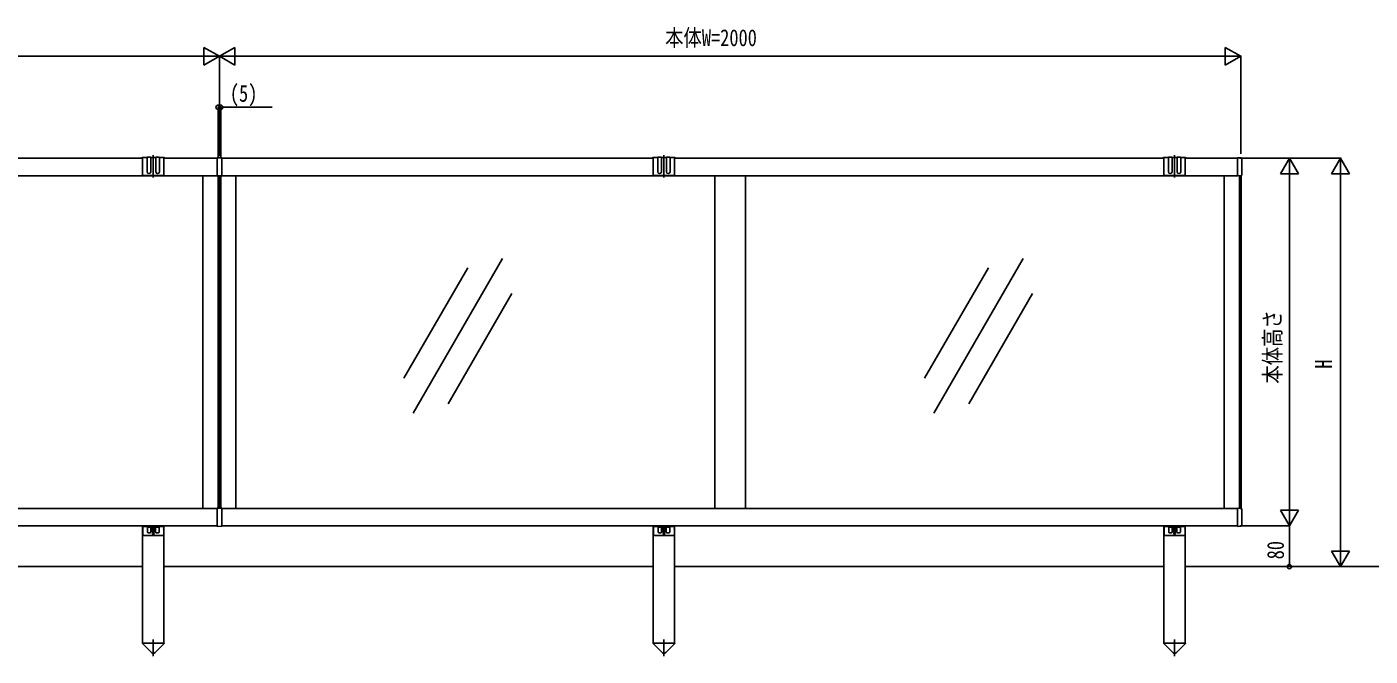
# Model space of a CAD drawing. Units: millimetres, scale not verified. Extents: x -4205 to 4205, y -2970 to 2970.
# Drawn here: x 157 to 2788, y -306 to 927 of the extents above; entities that cross this region are included whole.
import ezdxf
from ezdxf.enums import TextEntityAlignment as Align

# ---------------------------------------------------------------- set-up
doc = ezdxf.new("R2010")
doc.units = ezdxf.units.MM
doc.header["$LTSCALE"] = 16
doc.layers.add('0-3_YKK_A1', color=4, linetype='Continuous')
doc.layers.add('0-4_YKK_D', color=6, linetype='Continuous')
doc.styles.add('ＭＳ ゴシック', font='')
doc.styles.get('ＭＳ ゴシック').set_extended_font_data('MS Gothic')

msp = doc.modelspace()

# ---------------------------------------------------------------- linework, layer by layer
at = {"layer": '0-3_YKK_A1'}
for p, q in [((-444.5, 669.22), (384, 669.22)), ((393, 670.72), (384, 670.72)), ((384, 670.72), (384, 637.71)), ((393, 670.72), (393, 642.71)), ((394, 671.72), (399, 671.72)), ((410, 670.72), (400, 670.72)), ((400, 670.72), (400, 642.71)), ((405, 631.64), (405, 675.42)), ((410, 670.72), (410, 642.71)), ((416, 671.72), (411, 671.72)), ((426, 670.72), (417, 670.72)), ((417, 670.72), (417, 642.71)), ((426, 670.72), (426, 637.71)), ((426, 669.22), (530, 669.22)), ((530, 669.16), (530, 669.96)), ((530, 635.92), (530, 669.16)), ((530.19, 670.16), (534.5, 670.42)), ((538.81, 670.16), (534.5, 670.42)), ((539, 669.16), (539, 669.96)), ((539, 669.22), (1384, 669.22)), ((539, 635.92), (539, 669.16)), ((1393, 670.72), (1384, 670.72)), ((1384, 670.72), (1384, 637.71)), ((1393, 670.72), (1393, 642.71)), ((1394, 671.72), (1399, 671.72)), ((1410, 670.72), (1400, 670.72)), ((1400, 670.72), (1400, 642.71)), ((1405, 631.64), (1405, 675.42)), ((1410, 670.72), (1410, 642.71)), ((1416, 671.72), (1411, 671.72)), ((1426, 670.72), (1417, 670.72)), ((1417, 670.72), (1417, 642.71)), ((1426, 670.72), (1426, 637.71)), ((1426, 669.22), (2384, 669.22)), ((2393, 670.72), (2384, 670.72)), ((2384, 670.72), (2384, 637.71)), ((2393, 670.72), (2393, 642.71)), ((2394, 671.72), (2399, 671.72)), ((2410, 670.72), (2400, 670.72)), ((2400, 670.72), (2400, 642.71)), ((2405, 631.64), (2405, 675.42)), ((2410, 670.72), (2410, 642.71)), ((2416, 671.72), (2411, 671.72)), ((2426, 670.72), (2417, 670.72)), ((2417, 670.72), (2417, 642.71)), ((2426, 670.72), (2426, 637.71)), ((2426, 669.22), (2528.5, 669.22)), ((2528.82, 670.4), (2535.56, 669.99)), ((2536.5, 668.99), (2536.5, 636.35)), ((-1459.5, 635.22), (530, 635.22)), ((386, 635.71), (404.29, 635.71)), ((392.5, 634.99), (392.5, 635.22)), ((405.71, 635.71), (424, 635.71)), ((502, -16.78), (502, 635.22)), ((530, 635.12), (530, 635.92)), ((534.5, 634.92), (530.56, 634.92)), ((532, -16.48), (532, 634.92)), ((533.8, -16.48), (533.8, 634.92)), ((534.5, 634.92), (538.44, 634.92)), ((535.2, -16.48), (535.2, 634.92)), ((537, -16.48), (537, 634.92)), ((539, 635.12), (539, 635.92)), ((539, 635.22), (2528.5, 635.22)), ((567, -16.78), (567, 635.22)), ((1386, 635.71), (1404.29, 635.71)), ((1405.71, 635.71), (1424, 635.71)), ((1504.5, -16.78), (1504.5, 635.22)), ((1564.5, -16.78), (1564.5, 635.22)), ((2386, 635.71), (2404.29, 635.71)), ((2392.5, 634.99), (2392.5, 635.22)), ((2405.71, 635.71), (2424, 635.71)), ((2502, -16.78), (2502, 635.22)), ((2528.82, 634.94), (2535.56, 635.35)), ((2532, -16.7), (2532, 635.13)), ((895.8, 238.15), (1020.8, 454.66)), ((914.1, 169.85), (1089.1, 472.96)), ((1915.5, 238.15), (2040.5, 454.66)), ((1933.8, 169.85), (2108.8, 472.96)), ((982.4, 188.15), (1107.4, 404.66)), ((2002.1, 188.15), (2127.1, 404.66)), ((-1459.5, -16.78), (530, -16.78)), ((530, -16.68), (530, -17.48)), ((530, -17.48), (530, -50.72)), ((534.5, -16.48), (530.56, -16.48)), ((534.5, -16.48), (538.44, -16.48)), ((539, -16.68), (539, -17.48)), ((539, -16.78), (2528.5, -16.78)), ((539, -17.48), (539, -50.72)), ((2528.82, -16.5), (2535.56, -16.91)), ((2535.2, -16.78), (2533.41, -16.78)), ((2536.5, -50.55), (2536.5, -17.91)), ((530, -50.78), (-1459.5, -50.78)), ((384, -50.78), (384, -280.78)), ((384.5, -50.79), (384.5, -56.82)), ((384.5, -52.28), (393.5, -52.28)), ((393.5, -50.78), (393.5, -62.78)), ((400.5, -62.78), (400.5, -50.78)), ((400.5, -52.28), (409.5, -52.28)), ((409.5, -62.78), (409.5, -50.78)), ((416.5, -50.78), (416.5, -62.78)), ((416.5, -52.28), (425.5, -52.28)), ((425.5, -50.79), (425.5, -56.82)), ((426, -50.78), (426, -280.78)), ((530, -50.72), (530, -51.52)), ((530.19, -51.72), (534.5, -51.98)), ((538.81, -51.72), (534.5, -51.98)), ((539, -50.72), (539, -51.52)), ((2528.5, -50.78), (539, -50.78)), ((1384, -50.78), (1384, -280.78)), ((1384.5, -50.79), (1384.5, -56.82)), ((1384.5, -52.28), (1393.5, -52.28)), ((1393.5, -50.78), (1393.5, -62.78)), ((1400.5, -62.78), (1400.5, -50.78)), ((1400.5, -52.28), (1409.5, -52.28)), ((1409.5, -62.78), (1409.5, -50.78)), ((1416.5, -50.78), (1416.5, -62.78)), ((1416.5, -52.28), (1425.5, -52.28)), ((1425.5, -50.79), (1425.5, -56.82)), ((1426, -50.78), (1426, -280.78)), ((2384, -50.78), (2384, -280.78)), ((2384.5, -50.79), (2384.5, -56.82)), ((2384.5, -52.28), (2393.5, -52.28)), ((2393.5, -50.78), (2393.5, -62.78)), ((2400.5, -62.78), (2400.5, -50.78)), ((2400.5, -52.28), (2409.5, -52.28)), ((2409.5, -62.78), (2409.5, -50.78)), ((2416.5, -50.78), (2416.5, -62.78)), ((2416.5, -52.28), (2425.5, -52.28)), ((2425.5, -50.79), (2425.5, -56.82)), ((2426, -50.78), (2426, -280.78)), ((2528.82, -51.96), (2535.56, -51.55)), ((384.5, -57.74), (384.5, -67.78)), ((386.5, -69.78), (423.5, -69.78)), ((394.5, -53.28), (399.5, -53.28)), ((395.5, -64.78), (398.5, -64.78)), ((400.45, -58.78), (409.55, -58.78)), ((402.93, -58.43), (402.93, -59.13)), ((402.93, -58.43), (404.15, -58.43)), ((402.93, -59.13), (404.15, -59.13)), ((404.65, -56.71), (405.35, -56.71)), ((404.65, -56.71), (404.65, -57.93)), ((404.65, -59.63), (404.65, -60.86)), ((404.65, -60.86), (405.35, -60.86)), ((405, -63.33), (405, -54.23)), ((405.35, -56.71), (405.35, -57.93)), ((405.35, -59.63), (405.35, -60.86)), ((405.85, -58.43), (407.08, -58.43)), ((405.85, -59.13), (407.08, -59.13)), ((407.08, -58.43), (407.08, -59.13)), ((415.5, -53.28), (410.5, -53.28)), ((414.5, -64.78), (411.5, -64.78)), ((425.5, -57.74), (425.5, -67.78)), ((1384.5, -57.74), (1384.5, -67.78)), ((1386.5, -69.78), (1423.5, -69.78)), ((1394.5, -53.28), (1399.5, -53.28)), ((1395.5, -64.78), (1398.5, -64.78)), ((1400.45, -58.78), (1409.55, -58.78)), ((1402.93, -58.43), (1402.93, -59.13)), ((1402.93, -58.43), (1404.15, -58.43)), ((1402.93, -59.13), (1404.15, -59.13)), ((1404.65, -56.71), (1405.35, -56.71)), ((1404.65, -56.71), (1404.65, -57.93)), ((1404.65, -59.63), (1404.65, -60.86)), ((1404.65, -60.86), (1405.35, -60.86)), ((1405, -63.33), (1405, -54.23)), ((1405.35, -56.71), (1405.35, -57.93)), ((1405.35, -59.63), (1405.35, -60.86)), ((1405.85, -58.43), (1407.08, -58.43)), ((1405.85, -59.13), (1407.08, -59.13)), ((1407.08, -58.43), (1407.08, -59.13)), ((1415.5, -53.28), (1410.5, -53.28)), ((1414.5, -64.78), (1411.5, -64.78)), ((1425.5, -57.74), (1425.5, -67.78)), ((2384.5, -57.74), (2384.5, -67.78)), ((2386.5, -69.78), (2423.5, -69.78)), ((2394.5, -53.28), (2399.5, -53.28)), ((2395.5, -64.78), (2398.5, -64.78)), ((2400.45, -58.78), (2409.55, -58.78)), ((2402.93, -58.43), (2402.93, -59.13)), ((2402.93, -58.43), (2404.15, -58.43)), ((2402.93, -59.13), (2404.15, -59.13)), ((2404.65, -56.71), (2405.35, -56.71)), ((2404.65, -56.71), (2404.65, -57.93)), ((2404.65, -59.63), (2404.65, -60.86)), ((2404.65, -60.86), (2405.35, -60.86)), ((2405, -63.33), (2405, -54.23)), ((2405.35, -56.71), (2405.35, -57.93)), ((2405.35, -59.63), (2405.35, -60.86)), ((2405.85, -58.43), (2407.08, -58.43)), ((2405.85, -59.13), (2407.08, -59.13)), ((2407.08, -58.43), (2407.08, -59.13)), ((2415.5, -53.28), (2410.5, -53.28)), ((2414.5, -64.78), (2411.5, -64.78)), ((2425.5, -57.74), (2425.5, -67.78)), ((384, -130.78), (-444.5, -130.78)), ((1384, -130.78), (426, -130.78)), ((2384, -130.78), (1426, -130.78)), ((3196.38, -130.78), (2426, -130.78)), ((383.8, -281.78), (383.8, -280.78)), ((383.8, -280.78), (426.2, -280.78)), ((383.8, -281.78), (401.48, -299.33)), ((405, -306.29), (405, -273.82)), ((426.2, -281.78), (408.52, -299.33)), ((426.2, -280.78), (426.2, -281.78)), ((1383.8, -281.78), (1383.8, -280.78)), ((1383.8, -280.78), (1426.2, -280.78)), ((1383.8, -281.78), (1401.48, -299.33)), ((1405, -306.29), (1405, -273.82)), ((1426.2, -281.78), (1408.52, -299.33)), ((1426.2, -280.78), (1426.2, -281.78)), ((2383.8, -281.78), (2383.8, -280.78)), ((2383.8, -280.78), (2426.2, -280.78)), ((2383.8, -281.78), (2401.48, -299.33)), ((2405, -306.29), (2405, -273.82)), ((2426.2, -281.78), (2408.52, -299.33)), ((2426.2, -280.78), (2426.2, -281.78))]:
    msp.add_line(p, q, dxfattribs=at)
for points in [[(2528.5, 635.24), (2528.5, 635.92), (2528.5, 669.42), (2528.5, 670.1)], [(2535.2, -16.78), (2535.2, 635.22), (2533.41, 635.22)], [(2528.5, -16.8), (2528.5, -17.48), (2528.5, -50.98), (2528.5, -51.66)]]:
    msp.add_lwpolyline(points, dxfattribs=at)
for centre, radius in [((405, -58.78), 4.25), ((405, -65.78), 1.65), ((1405, -58.78), 4.25), ((1405, -65.78), 1.65), ((2405, -58.78), 4.25), ((2405, -65.78), 1.65)]:
    msp.add_circle(centre, radius, dxfattribs=at)
for centre, radius, start, end in [((384, 668.72), 2, 90, 165.52249), ((394, 670.72), 1, 90, 180), ((399, 670.72), 1, 0, 90), ((411, 670.72), 1, 90, 180), ((416, 670.72), 1, 0, 90), ((426, 668.72), 2, 14.47751, 90), ((530.2, 669.96), 0.2, 93.5, 180), ((538.8, 669.96), 0.2, 0, 86.5), ((1384, 668.72), 2, 90, 165.52249), ((1394, 670.72), 1, 90, 180), ((1399, 670.72), 1, 0, 90), ((1411, 670.72), 1, 90, 180), ((1416, 670.72), 1, 0, 90), ((1426, 668.72), 2, 14.47751, 90), ((2384, 668.72), 2, 90, 165.52249), ((2394, 670.72), 1, 90, 180), ((2399, 670.72), 1, 0, 90), ((2411, 670.72), 1, 90, 180), ((2416, 670.72), 1, 0, 90), ((2426, 668.72), 2, 14.47751, 90), ((2528.8, 670.1), 0.3, 86.5, 180), ((2535.5, 668.99), 1, 0, 86.5), ((386, 637.71), 2, 180, 270), ((396.5, 642.71), 3.5, 180, 0), ((405, 635.01), 1, 44.427, 135.573), ((413.5, 642.71), 3.5, 180, 0), ((424, 637.71), 2, 270, 0), ((530.2, 635.12), 0.202, 179.93968, 269.38321), ((538.8, 635.12), 0.202, 270.61679, 0.06032), ((1386, 637.71), 2, 180, 270), ((1396.5, 642.71), 3.5, 180, 0), ((1405, 635.01), 1, 44.427, 135.573), ((1413.5, 642.71), 3.5, 180, 0), ((1424, 637.71), 2, 270, 0), ((2386, 637.71), 2, 180, 270), ((2396.5, 642.71), 3.5, 180, 0), ((2405, 635.01), 1, 44.427, 135.573), ((2413.5, 642.71), 3.5, 180, 0), ((2424, 637.71), 2, 270, 0), ((2528.8, 635.24), 0.3, 180, 273.5), ((2535.5, 636.35), 1, 273.5, 0), ((530.2, -16.68), 0.202, 90.61679, 180.06032), ((538.8, -16.68), 0.202, 359.93968, 89.38321), ((2528.8, -16.8), 0.3, 86.5, 180), ((2535.5, -17.91), 1, 0, 86.5), ((394.5, -52.28), 1, 180, 270), ((399.5, -52.28), 1, 270, 0), ((410.5, -52.28), 1, 180, 270), ((415.5, -52.28), 1, 270, 0), ((530.2, -51.52), 0.2, 180, 266.5), ((538.8, -51.52), 0.2, 273.5, 0), ((1394.5, -52.28), 1, 180, 270), ((1399.5, -52.28), 1, 270, 0), ((1410.5, -52.28), 1, 180, 270), ((1415.5, -52.28), 1, 270, 0), ((2394.5, -52.28), 1, 180, 270), ((2399.5, -52.28), 1, 270, 0), ((2410.5, -52.28), 1, 180, 270), ((2415.5, -52.28), 1, 270, 0), ((2528.8, -51.66), 0.3, 180, 273.5), ((2535.5, -50.55), 1, 273.5, 0), ((384.3, -57.28), 0.5, 293.57818, 66.42182), ((386.5, -67.78), 2, 180, 270), ((395.5, -62.78), 2, 180, 270), ((398.5, -62.78), 2, 270, 0), ((404.15, -57.93), 0.5, 270, 0), ((404.15, -59.63), 0.5, 0, 90), ((405.85, -57.93), 0.5, 180, 270), ((405.85, -59.63), 0.5, 90, 180), ((411.5, -62.78), 2, 180, 270), ((414.5, -62.78), 2, 270, 0), ((423.5, -67.78), 2, 270, 0), ((425.7, -57.28), 0.5, 113.57818, 246.42182), ((1384.3, -57.28), 0.5, 293.57818, 66.42182), ((1386.5, -67.78), 2, 180, 270), ((1395.5, -62.78), 2, 180, 270), ((1398.5, -62.78), 2, 270, 0), ((1404.15, -57.93), 0.5, 270, 0), ((1404.15, -59.63), 0.5, 0, 90), ((1405.85, -57.93), 0.5, 180, 270), ((1405.85, -59.63), 0.5, 90, 180), ((1411.5, -62.78), 2, 180, 270), ((1414.5, -62.78), 2, 270, 0), ((1423.5, -67.78), 2, 270, 0), ((1425.7, -57.28), 0.5, 113.57818, 246.42182), ((2384.3, -57.28), 0.5, 293.57818, 66.42182), ((2386.5, -67.78), 2, 180, 270), ((2395.5, -62.78), 2, 180, 270), ((2398.5, -62.78), 2, 270, 0), ((2404.15, -57.93), 0.5, 270, 0), ((2404.15, -59.63), 0.5, 0, 90), ((2405.85, -57.93), 0.5, 180, 270), ((2405.85, -59.63), 0.5, 90, 180), ((2411.5, -62.78), 2, 180, 270), ((2414.5, -62.78), 2, 270, 0), ((2423.5, -67.78), 2, 270, 0), ((2425.7, -57.28), 0.5, 113.57818, 246.42182), ((405, -295.78), 5, 225.20979, 314.79021), ((1405, -295.78), 5, 225.20979, 314.79021), ((2405, -295.78), 5, 225.20979, 314.79021)]:
    msp.add_arc(centre, radius, start, end, dxfattribs=at)
for centre, start_param, end_param in [((530.56, 635.92), 4.6587856, 4.712389), ((538.44, 635.92), 4.712389, 4.7659923), ((530.56, -17.48), 1.5707963, 1.6243997), ((538.44, -17.48), 1.517193, 1.5707963)]:
    msp.add_ellipse(centre, major_axis=(6.74, 0), ratio=0.148374, start_param=start_param, end_param=end_param, dxfattribs=at)
at = {"layer": '0-4_YKK_D'}
for p, q in [((-1430.5, 869.22), (499.5, 869.22)), ((534.5, 869.22), (473.88, 869.22)), ((534.5, 869.22), (504.19, 886.72)), ((504.19, 886.72), (504.19, 851.72)), ((534.5, 869.22), (504.19, 851.72)), ((534.5, 869.22), (564.81, 886.72)), ((534.5, 673.19), (534.5, 870.22)), ((534.5, 673.19), (534.5, 870.22)), ((534.5, 869.22), (564.81, 851.72)), ((534.5, 869.22), (595.12, 869.22)), ((564.81, 851.72), (564.81, 886.72)), ((2499.5, 869.22), (569.5, 869.22)), ((2534.5, 869.22), (2473.88, 869.22)), ((2534.5, 869.22), (2504.19, 886.72)), ((2504.19, 886.72), (2504.19, 851.72)), ((2534.5, 869.22), (2504.19, 851.72)), ((2534.5, 678.36), (2534.5, 870.22)), ((532, 670.22), (532, 770.22)), ((537, 670.22), (537, 770.22)), ((2533, 669.22), (2631, 669.22)), ((2533, 669.22), (2731, 669.22)), ((2630, 669.22), (2612.5, 638.91)), ((2630, 669.22), (2647.5, 638.91)), ((2630, 669.22), (2630, 608.6)), ((2730, 669.22), (2712.5, 638.91)), ((2730, 669.22), (2747.5, 638.91)), ((2730, 669.22), (2730, 608.6)), ((2612.5, 638.91), (2647.5, 638.91)), ((2630, 634.22), (2630, -15.78)), ((2712.5, 638.91), (2747.5, 638.91)), ((2730, 634.22), (2730, -95.78)), ((2630, -50.78), (2630, 9.84)), ((2630, -50.78), (2612.5, -20.47)), ((2647.5, -20.47), (2612.5, -20.47)), ((2630, -50.78), (2647.5, -20.47)), ((2533, -50.78), (2631, -50.78)), ((2533, -50.78), (2631, -50.78)), ((2630, -50.78), (2630, -130.78)), ((2730, -130.78), (2730, -70.16)), ((2730, -130.78), (2712.5, -100.47)), ((2747.5, -100.47), (2712.5, -100.47)), ((2730, -130.78), (2747.5, -100.47)), ((2547, -130.78), (2631, -130.78)), ((2548, -130.78), (2731, -130.78))]:
    msp.add_line(p, q, dxfattribs=at)
msp.add_lwpolyline([(532, 769.22), (537, 769.22), (637.6, 769.22)], dxfattribs=at)
for centre in [(532, 769.22), (537, 769.22), (2630, -130.78)]:
    msp.add_circle(centre, 4.25, dxfattribs=at)

# ---------------------------------------------------------------- texts
at = {"layer": '0-4_YKK_D', "style": 'ＭＳ ゴシック', "width": 0.8}
for s, p in [('本体W=2000', (1407.3, 879.22)), ('(5)', (555, 770.22))]:
    msp.add_text(s, height=32.99, dxfattribs=at).set_placement(p, align=Align.BOTTOM_LEFT)
for s, p in [('本体高さ', (2623, 227.62)), ('H', (2723, 257.22)), ('80', (2629, -116.56))]:
    msp.add_text(s, height=32.99, rotation=90, dxfattribs=at).set_placement(p, align=Align.BOTTOM_LEFT)

doc.saveas('drawing.dxf')
